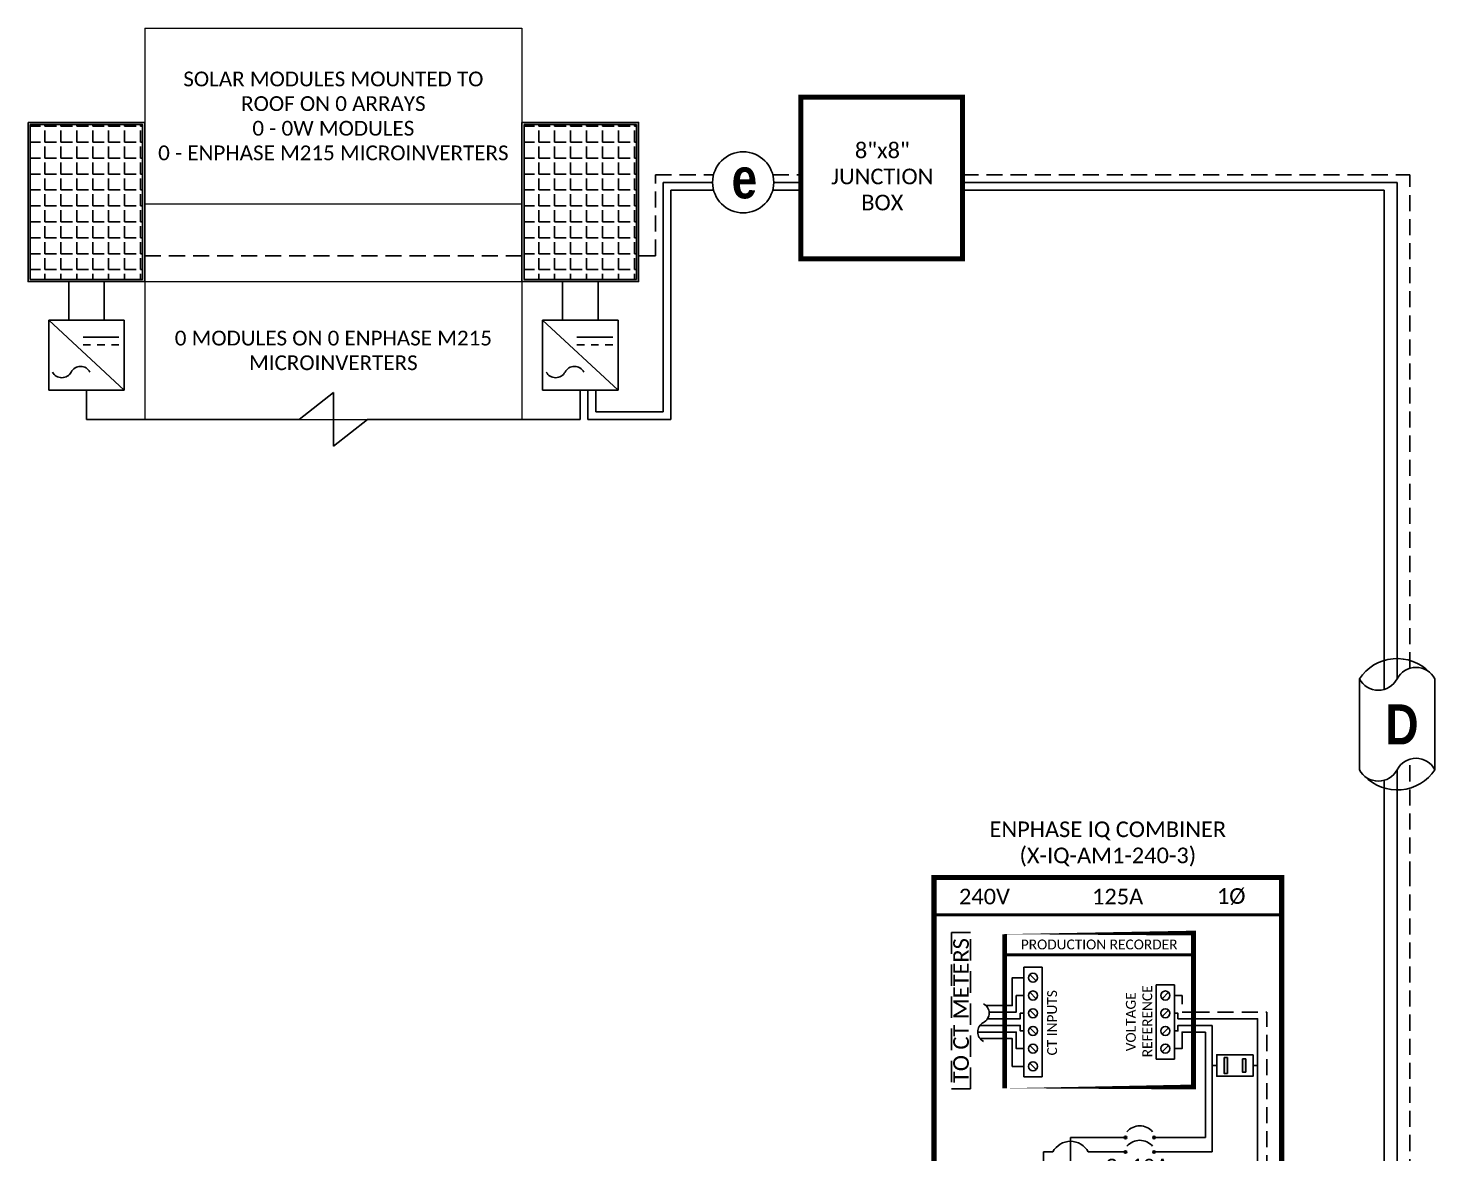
# Model space of a CAD drawing. Header units: feet. Extents: x 21749 to 22288, y 16038 to 16564.
# Drawn here: x 21957.7 to 22286.5, y 16300.7 to 16563.8 of the extents above; entities that cross this region are included whole.
import ezdxf

# ---------------------------------------------------------------- set-up
doc = ezdxf.new("R2010")
doc.units = ezdxf.units.FT
doc.header["$MEASUREMENT"] = 0
doc.linetypes.add('DASHED', pattern=[0.75, 0.5, -0.25])
doc.linetypes.add('HIDDEN', pattern=[0.375, 0.25, -0.125])
for name, color, linetype in [('E - MODULE', 7, 'Continuous'), ('ONE LINE BLOCKS', 7, 'Continuous'), ('TABLES', 7, 'Continuous'), ('TEXT', 7, 'Continuous'), ('Z - TITLEBLOCK TXT', 7, 'Continuous')]:
    doc.layers.add(name, color=color, linetype=linetype)
doc.styles.add('ONE LINE TXT', font='techb___.ttf')
doc.styles.get("Standard").update_dxf_attribs({"font": 'calibri.ttf'})

# ---------------------------------------------------------------- blocks, each defined once
blk = doc.blocks.new('*T25')
at = {"layer": 'Defpoints', "color": 8, "linetype": 'ByBlock', "lineweight": 0, "transparency": 16777216}
for p, q in [((0, 0), (88.16386767174117, 0)), ((0, 0), (0, -91.46009300948572)), ((88.16386767174117, 0), (88.16386767174117, -91.46009300948572)), ((0, -41.07609801768922), (88.16386767174117, -41.07609801768922)), ((0, -59.23865719003152), (88.16386767174117, -59.23865719003152)), ((0, -91.46009300948572), (88.16386767174117, -91.46009300948572))]:
    blk.add_line(p, q, dxfattribs=at)
at = {"color": 0, "linetype": 'Continuous', "transparency": 16777216, "char_height": 3.454398339822651, "width": 80.03587157804189, "attachment_point": 5}
for s, insert in [('{\\fCalibri|b0|i0|c0;SOLAR MODULES MOUNTED TO ROOF ON 0 ARRAYS^J0 - 0W MODULES^J0 - ENPHASE M215 MICROINVERTERS', (44.08193383587059, -20.53804900884643)), ('{\\fCalibri|b0|i0|c0;', (44.08193383587059, -50.15737760386401)), ('{\\fCalibri|b0|i0|c0;0 MODULES ON 0 ENPHASE M215 MICROINVERTERS', (44.08193383587059, -75.34937509975862))]:
    blk.add_mtext(s, dxfattribs=dict(at, insert=insert))
blk = doc.blocks.new('8x8box')
at = {"lineweight": 50, "const_width": 1.185332763664635}
blk.add_lwpolyline([(37.78118564276792, 0), (0, 0), (0, 37.78118564293254), (37.78118564276792, 37.78118564293254)], close=True, dxfattribs=at)
at = {"color": 1, "insert": (19.03384073957204, 19.25851695775782), "char_height": 3.65759824216516, "attachment_point": 5}
blk.add_mtext_dynamic_manual_height_columns('8"x8"  JUNCTION BOX ', width=0.4766917546635341, gutter_width=7.170123602891181, heights=[0], dxfattribs=at)
blk = doc.blocks.new('ENPHASE COMBINER 1 CKT')
h = blk.add_hatch(color=1)
h.dxf.hatch_style = 1
h.paths.add_polyline_path([(80.12294439614925, 122.7809339345404), (80.89259607750864, 122.7809339345404), (80.89259607750864, 119.7035364200055), (80.12294439614925, 119.7035364200055)])
h.paths.add_polyline_path([(75.8433378523041, 123.1046861636132), (76.6129895336635, 123.1046861636132), (76.6129895336635, 119.3747755325967), (75.8433378523041, 119.3747755325967)])
at = {"layer": 'ONE LINE BLOCKS', "linetype": 'Continuous'}
h = blk.add_hatch(color=1, dxfattribs=at)
h.dxf.hatch_style = 1
edge = h.paths.add_edge_path()
edge.add_arc((52.79751627004589, 104.4065648462492), 0.2909504558996183, 0, 360)
h = blk.add_hatch(color=1, dxfattribs=at)
h.dxf.hatch_style = 1
edge = h.paths.add_edge_path()
edge.add_arc((59.47412558006181, 104.4065648462492), 0.2909504558996183, 0, 360)
h = blk.add_hatch(color=1, dxfattribs=at)
h.dxf.hatch_style = 1
edge = h.paths.add_edge_path()
edge.add_arc((52.79751627004589, 101.0276179600842), 0.2909504558996183, 0, 360)
h = blk.add_hatch(color=1, dxfattribs=at)
h.dxf.hatch_style = 1
edge = h.paths.add_edge_path()
edge.add_arc((59.47412558006181, 101.0276179600842), 0.2909504558996183, 0, 360)
h = blk.add_hatch(color=1, dxfattribs=at)
h.dxf.hatch_style = 1
edge = h.paths.add_edge_path()
edge.add_arc((52.79751627033693, 46.16529308230383), 0.2909504558996183, 0, 360)
h = blk.add_hatch(color=1, dxfattribs=at)
h.dxf.hatch_style = 1
edge = h.paths.add_edge_path()
edge.add_arc((59.4741255803383, 46.16529308230383), 0.2909504558996183, 0, 360)
h = blk.add_hatch(color=1, dxfattribs=at)
h.dxf.hatch_style = 1
edge = h.paths.add_edge_path()
edge.add_arc((52.79751627033693, 42.78634619613877), 0.2909504558996183, 0, 360)
h = blk.add_hatch(color=1, dxfattribs=at)
h.dxf.hatch_style = 1
edge = h.paths.add_edge_path()
edge.add_arc((59.4741255803383, 42.78634619613877), 0.2909504558996183, 0, 360)
at = {"color": 7, "linetype": 'Continuous'}
for p, q in [((113.2877252991457, 165.1621127721846), (113.2877252994513, 46.16529308223835)), ((39.94475083751604, 104.4065648463147), (39.94475083751604, 89.84624690518831)), ((39.94475083723955, 89.84624690495548), (39.94475083738507, 104.4065648459509)), ((48.60108009217947, 104.4065648462492), (39.94475083723955, 104.4065648462492)), ((39.94475083723955, 104.4065648462492), (39.94475083723955, 89.84624690512283)), ((48.60108009245596, 89.84624690502096), (39.94475083751604, 89.84624690502096)), ((39.94475083751604, 89.84624690502096), (39.94475083751604, 75.28592896389455)), ((39.94475083751604, 89.84624690518831), (39.94475083751604, 89.84624690502096)), ((39.94475083723955, 89.84624690512283), (39.94475083723955, 89.84624690495548)), ((48.60108009245596, 75.28592896389455), (39.94475083751604, 75.28592896389455)), ((39.94475083751604, 75.28592896389455), (39.94475083751604, 60.72561102276813)), ((48.60108009245596, 60.72561102276813), (39.94475083751604, 60.72561102276813)), ((39.94475083751604, 60.72561102276813), (39.94475083751604, 46.16529308164172)), ((29.53408595873043, 46.16529308164172), (1.335770017059986, 46.16529308164172)), ((1.335770017059986, 46.16529308164172), (1.335770017089089, 8.999999999992724)), ((48.60108009245596, 46.16529308164172), (37.77298121034983, 46.16529308164172)), ((113.2877252994513, 46.16529308234021), (63.67056175821926, 46.16529308230383)), ((1.335770017089089, 8.999999999992724), (0, 8.999999999992724))]:
    blk.add_line(p, q, dxfattribs=at)
at = {"color": 10, "linetype": 'Continuous'}
for p, q in [((116.2877252991889, 165.1621127721846), (116.2877252994367, 42.78634619616059)), ((71.50443647209613, 118.7194143753732), (71.50443647209613, 129.0722025027208)), ((73.05310102897056, 101.0276179600878), (73.05310102897056, 130.6208670596025)), ((33.65353358458378, 86.4673000188559), (33.65353358458378, 101.0276179599823)), ((35.82530321166269, 101.0276179601497), (33.65353358458378, 101.0276179601497)), ((33.65353358445282, 101.0276179601497), (33.6535335843073, 86.46730001879041)), ((33.6535335843073, 86.46730001895776), (33.6535335843073, 101.0276179600842)), ((44.0641984630056, 101.0276179600842), (48.60108009217947, 101.0276179600842)), ((63.67056175794278, 101.0276179600842), (73.05310102897056, 101.0276179600878)), ((33.65353358458378, 71.90698207772948), (33.65353358458378, 86.4673000188559)), ((35.82530321166269, 86.4673000188559), (33.65353358458378, 86.4673000188559)), ((44.06419846328208, 86.4673000188559), (48.60108009245596, 86.4673000188559)), ((33.65353358458378, 57.34666413660307), (33.65353358458378, 71.90698207772948)), ((35.82530321166269, 71.90698207772948), (33.65353358458378, 71.90698207772948)), ((44.06419846328208, 71.90698207772948), (48.60108009245596, 71.90698207772948)), ((33.65353358458378, 42.78634619547665), (33.65353358458378, 57.34666413660307)), ((35.82530321166269, 57.34666413660307), (33.65353358458378, 57.34666413660307)), ((44.06419846328208, 57.34666413660307), (48.60108009245596, 57.34666413660307)), ((33.65353358458378, 42.78634619547665), (4.62992126334575, 42.78634619547665)), ((4.62992126334575, 5.999999999992724), (4.62992126334575, 42.78634619547665)), ((33.65353358458378, 42.78634619547665), (48.60108009245596, 42.78634619547665)), ((116.2877252994367, 42.78634619616059), (63.67056175821926, 42.78634619613877)), ((0, 5.999999999992724), (4.62992126334575, 5.999999999992724))]:
    blk.add_line(p, q, dxfattribs=at)
at = {"linetype": 'Continuous'}
for p, q in [((71.50443647209613, 104.4065648462492), (71.50443647209613, 129.0722025027208)), ((73.05310102897056, 121.2389651663834), (74.10974733570765, 121.2389651663834)), ((63.67056175794278, 104.4065648462492), (71.50443647209613, 104.4065648462492))]:
    blk.add_line(p, q, dxfattribs=at)
at = {"color": 253, "linetype": 'Continuous'}
for p, q in [((82.62618659410509, 121.2389651663834), (83.68283290084219, 121.2389651663834)), ((83.68283290111867, 14.70725924326689), (80.31544179387856, 14.70725924326689)), ((83.68283290113322, 2.999999999992724), (83.68283290113322, 14.63579237795057)), ((0, 2.999999999992724), (83.68283290113322, 2.999999999992724))]:
    blk.add_line(p, q, dxfattribs=at)
at = {"linetype": 'Continuous', "flags": 128}
for points in [[(29.00265750427207, 141.7425102627312), (26.32576006944873, 141.7425102627312), (26.32576006944873, 135.2668607309024), (20.16974067485717, 135.2668607309024)], [(29.00265750418475, 137.6035858927571), (27.26779325721145, 137.6035858927571), (27.26779325721145, 133.7181961738534), (20.9075920752075, 133.7181961738534)], [(29.0026575041411, 133.4646615231541), (28.20982644497417, 133.4646615231541), (28.20982644497417, 132.1695316168043), (20.54011548825656, 132.1695316168043)], [(29.00265750405379, 125.1868127834896), (27.26779325721145, 125.1868127834896), (27.26779325721145, 129.0722025027208), (18.25272111897357, 129.0722025027208)], [(29.00265750409744, 129.3257371533255), (28.20982644497417, 129.3257371533255), (28.20982644497417, 130.6208670596025), (18.78640186149278, 130.6208670596025)], [(64.27149907180865, 125.1868127834896), (66.00636331865098, 125.1868127834896), (66.00636331865098, 129.0722025027208), (68.70101898282883, 129.0722025027208)], [(71.50443647209613, 129.0722025027208), (68.70101898287248, 129.0722025027208)], [(29.00265750396647, 121.0478884135737), (26.32576006944873, 121.0478884136101), (26.32576006944873, 127.5235379458391), (18.80066217720741, 127.5235379458391)]]:
    blk.add_lwpolyline(points, dxfattribs=at)
at = {"color": 253, "linetype": 'Continuous', "flags": 128}
for points in [[(64.27149907172134, 133.4646615231541), (65.06433013088827, 133.4646615231541), (65.06433013088827, 132.1695316168043), (68.70101898282883, 132.1695316168043)], [(68.70101898287248, 132.1695316168043), (83.68283290084219, 132.1695316168043), (83.68283290115505, 47.65504331287957)], [(80.31544179387856, 36.45962486734788), (83.68283290113322, 36.45962486734788), (83.68283290113322, 39.10274824293447)]]:
    blk.add_lwpolyline(points, dxfattribs=at)
at = {"color": 10, "linetype": 'Continuous', "flags": 128}
for points in [[(64.27149907176499, 129.3257371533255), (65.06433013088827, 129.3257371533255), (65.06433013088827, 130.6208670596025), (68.70101898282883, 130.6208670596025)], [(73.05310102897056, 130.6208670596025), (68.70101898287248, 130.6208670596025)]]:
    blk.add_lwpolyline(points, dxfattribs=at)
at = {"color": 1}
for points in [[(82.62618659410509, 123.7660828801745), (74.10974733570765, 123.7660828801745), (74.10974733570765, 118.7118474525996), (82.62618659410509, 118.7118474525996)], [(75.8433378523041, 123.1046861636132), (76.6129895336635, 123.1046861636132), (76.6129895336635, 119.3747755325967), (75.8433378523041, 119.3747755325967)], [(80.12294439614925, 122.7809339345404), (80.89259607750864, 122.7809339345404), (80.89259607750864, 119.7035364200055), (80.12294439614925, 119.7035364200055)]]:
    blk.add_lwpolyline(points, close=True, dxfattribs=at)
at = {"linetype": 'Continuous'}
for centre, start, end in [((18.43041443452239, 133.4880651943386), 297.6639225845164, 62.33607741548364), ((20.74054928311671, 129.0811667037706), 117.6639225845164, 242.3360774154836)]:
    blk.add_arc(centre, 2.487844314100782, start, end, dxfattribs=at)
at = {"color": 10, "linetype": 'Continuous'}
for centre in [(39.94475083751604, 98.86816737634945), (39.94475083751604, 84.30784943506296), (39.94475083751604, 69.74753149393655), (39.94475083751604, 55.18721355281014)]:
    blk.add_arc(centre, 4.651137018526943, 27.66392258451638, 152.3360774154836, dxfattribs=at)
at = {"color": 7, "linetype": 'Continuous'}
blk.add_arc((33.65353358458378, 44.00584249801614), 4.651137018526943, 27.66392258451638, 152.3360774154836, dxfattribs=at)
at = {"color": 253, "linetype": 'Continuous'}
blk.add_arc((87.26098080090014, 43.37889577788155), 5.575713419222151, 129.9215498685239, 230.0784501314761, dxfattribs=at)
at = {"layer": 'E - MODULE', "color": 10, "linetype": 'DASHED', "ltscale": 10}
for points in [[(16.53566520762979, 115.7593352005133), (16.53566520762979, 152.358845447925), (12.0960820659966, 152.358845447925), (12.0960820659966, 115.7593352005133)], [(71.71861526661087, 39.69672696405178), (71.71861526661087, 92.93586613677326), (76.90218559280038, 92.93586613677326), (76.90218559280038, 39.69672696405178)]]:
    blk.add_lwpolyline(points, close=True, dxfattribs=at)
at = {"layer": 'ONE LINE BLOCKS', "lineweight": 50}
for p, q in [((8.036370043104398, 156.4590646480065), (89.28772529914568, 156.4590646480065)), ((24.57313759301906, 147.0860507033285), (68.70101898285793, 147.0860507033722))]:
    blk.add_line(p, q, dxfattribs=at)
for points, const_width in [([(8.036370043409988, 6.005810639115225), (8.036370043104398, 165.1621127732869), (89.28772529914568, 165.1621127732869), (89.28772529945127, 6.005810639115225)], 1.185332763664635), ([(68.70101898288704, 116.2091453192625), (68.70101898285793, 152.1987752751666), (24.5731375930045, 152.198775275232), (24.57313759304816, 116.2091453193279)], 1.127694050973034)]:
    blk.add_lwpolyline(points, close=True, dxfattribs=dict(at, const_width=const_width))
at = {"layer": 'TEXT', "color": 92, "linetype": 'HIDDEN', "ltscale": 15}
for p, q in [((119.2877252994513, 3.856257535517216e-10), (119.2877252991498, 165.1621127721846)), ((14.30860661939369, 18.98554557104217), (40.9861538932746, 18.98554557104944)), ((40.9861538932746, 0), (40.9861538932746, 18.98554557104217)), ((22.14187300650519, 14.63507244607899), (14.30860661939369, 14.63507244607899)), ((22.14187300650519, 0), (22.14187300650519, 14.63507244607899)), ((0, 0), (22.14187300650519, 0)), ((40.9861538932746, 0), (119.2877252994513, 0))]:
    blk.add_line(p, q, dxfattribs=at)
at = {"layer": 'TEXT', "color": 92, "linetype": 'HIDDEN', "ltscale": 15, "flags": 128}
for points in [[(64.27149907180865, 137.603585892859), (66.00636331865098, 137.603585892859), (66.00636331865098, 133.7181961736278), (68.70101898282883, 133.7181961736278)], [(68.70101898287248, 133.7181961736278), (85.85797500908666, 133.7181961736205), (85.85797500939952, 47.65504331286502)], [(85.85797500939225, 39.10274824291264), (85.85797500936314, 8.518736889353022), (45.33662701808498, 8.518736889353022), (45.33662701808498, 23.33601869584527), (14.30860661939369, 23.33601869584527)]]:
    blk.add_lwpolyline(points, dxfattribs=at)
at = {"layer": 'TEXT', "color": 92, "flags": 128}
for points in [[(17.40091172550456, 38.50128036672686), (17.39694133991725, 34.99799509015429)], [(15.05590299883625, 34.99799509015429), (19.73797968117287, 34.99799509015429)], [(18.92656458439888, 34.1305662598752), (15.86731809552293, 34.1305662598752)], [(18.11514948771219, 33.26313742927596), (16.67873319223872, 33.26313742927596)]]:
    blk.add_lwpolyline(points, dxfattribs=at)
at = {"layer": 'TEXT', "color": 92, "linetype": 'HIDDEN', "ltscale": 15}
blk.add_arc((89.43612290913006, 43.37889577788155), 5.575713419222151, 129.9215498685239, 230.0784501314761, dxfattribs=at)
at = {"layer": 'Z - TITLEBLOCK TXT', "color": 1, "linetype": 'Continuous'}
for p, q in [((33.32065006873745, 144.212610057235), (29.00265750431572, 144.2126100569876)), ((29.00265750431572, 144.2126100569876), (29.00265750393737, 118.5777886193537)), ((33.32065006843186, 118.5777886191281), (33.32065006873745, 144.212610057235)), ((59.95350650716864, 140.0736856874064), (64.27149907159037, 140.073685687159)), ((59.95350650738692, 122.7167129889567), (59.95350650716864, 140.0736856874064)), ((64.27149907159037, 140.073685687159), (64.27149907188141, 122.7167129891823)), ((64.27149907188141, 122.7167129891823), (59.95350650738692, 122.7167129889567)), ((29.00265750393737, 118.5777886193537), (33.32065006843186, 118.5777886191281)), ((9.769912763993489, 12.03872087958734), (9.769912763993489, 38.98378963707364)), ((9.769912763993489, 38.98378963707364), (14.30860661939369, 38.98378963707364)), ((14.30860661939369, 38.98378963707364), (14.30860661939369, 12.03872087958734)), ((75.77674793859478, 12.110907676848), (75.77674793859478, 39.05597643359215)), ((75.77674793859478, 39.05597643359215), (80.31544179387856, 39.05597643359215)), ((80.31544179387856, 39.05597643359215), (80.31544179387856, 12.110907676848)), ((14.30860661939369, 12.03872087958734), (9.769912763993489, 12.03872087958734)), ((80.31544179387856, 12.110907676848), (75.77674793859478, 12.110907676848))]:
    blk.add_line(p, q, dxfattribs=at)
at = {"layer": 'Z - TITLEBLOCK TXT', "color": 4, "linetype": 'Continuous'}
for p, q in [((31.90943707322003, 140.9947269759869), (30.41387049955665, 142.4902935494756)), ((31.90943707322003, 136.8558026061219), (30.41387049955665, 138.3513691796106)), ((61.3647195026424, 136.8558026061219), (62.86028607630578, 138.3513691796106)), ((31.90943707310362, 132.7168782362787), (30.41387049960031, 134.2124448097893)), ((61.36471950275882, 132.7168782362787), (62.86028607626213, 134.2124448097893)), ((31.90943707314727, 128.5779538664501), (30.41387049961486, 130.0735204402008)), ((61.36471950271516, 128.5779538664501), (62.86028607624758, 130.0735204402008)), ((31.90943707319093, 124.4390294966288), (30.41387049949844, 125.9345960703577)), ((61.36471950267151, 124.4390294966288), (62.86028607636399, 125.9345960703577)), ((31.90943707319093, 120.3001051267493), (30.41387049949844, 121.7956717004781)), ((12.82526368752588, 37.17344206615235), (11.25325569603592, 35.60143407451687)), ((78.83209886209806, 37.245628863413), (77.26009087063721, 35.67362087177753)), ((78.83209886201075, 32.89515573852987), (77.2600908705499, 31.32314774689439)), ((12.82526368752588, 32.82296894134925), (11.25325569603592, 31.25096094988112)), ((12.82526368752588, 28.47249581638607), (11.25325569603592, 26.90048782491067)), ((78.83209886201075, 28.54468261355942), (77.2600908705499, 26.97267462209129)), ((12.82526368752588, 24.12202269174304), (11.25325569603592, 22.55001470027491)), ((78.83209886201075, 24.19420948875631), (77.2600908705499, 22.62220149712084)), ((12.82526368752588, 19.77154956677987), (11.25325569603592, 18.19954157530447)), ((78.83209886201075, 19.84373636379314), (77.2600908705499, 18.27172837248509)), ((12.82526368752588, 15.42107644214411), (11.25325569603592, 13.84906845050864)), ((78.83209886201075, 15.49326323899004), (77.2600908705499, 13.92125524752191))]:
    blk.add_line(p, q, dxfattribs=at)
at = {"layer": 'Z - TITLEBLOCK TXT', "color": 1, "linetype": 'Continuous', "flags": 128}
for points in [[(48.60108009217947, 104.4065648462492), (52.79751627004589, 104.4065648462492)], [(48.60108009217947, 104.4065648462492), (52.79751627004589, 104.4065648462492)], [(59.47412558006181, 104.4065648462492), (63.67056175794278, 104.4065648462492)], [(48.60108009217947, 101.0276179600842), (52.79751627004589, 101.0276179600842)], [(48.60108009217947, 101.0276179600842), (52.79751627004589, 101.0276179600842)], [(59.47412558006181, 101.0276179600842), (63.67056175794278, 101.0276179600842)], [(48.60108009245596, 46.16529308230383), (52.79751627033693, 46.16529308230383)], [(48.60108009245596, 46.16529308230383), (52.79751627033693, 46.16529308230383)], [(59.4741255803383, 46.16529308230383), (63.67056175821926, 46.16529308230383)], [(48.60108009245596, 42.78634619613877), (52.79751627033693, 42.78634619613877)], [(48.60108009245596, 42.78634619613877), (52.79751627033693, 42.78634619613877)], [(59.4741255803383, 42.78634619613877), (63.67056175821926, 42.78634619613877)]]:
    blk.add_lwpolyline(points, dxfattribs=at)
at = {"layer": 'Z - TITLEBLOCK TXT', "color": 4, "linetype": 'Continuous'}
for centre, radius in [((31.16165378649021, 141.7425102626221), 1.05752526602515), ((31.16165378649021, 137.6035858927571), 1.05752526602515), ((62.11250278937223, 137.6035858927571), 1.05752526602515), ((31.16165378634469, 133.4646615231541), 1.05752526602515), ((62.11250278951775, 133.4646615231541), 1.05752526602515), ((31.16165378638834, 129.3257371533255), 1.05752526602515), ((62.11250278947409, 129.3257371533255), 1.05752526602515), ((31.161653786432, 125.1868127835041), 1.05752526602515), ((62.11250278943044, 125.1868127835041), 1.05752526602515), ((31.161653786432, 121.0478884136246), 1.05752526602515), ((12.0392596917809, 36.38743807058199), 1.111577510887078), ((78.04609486626578, 36.45962486734788), 1.111577510887078), ((12.0392596917809, 32.03696494561154), 1.111577510887078), ((78.04609486620757, 32.10915174246475), 1.111577510887078), ((12.0392596917809, 27.68649182080844), 1.111577510887078), ((78.04609486620757, 27.75867861782899), 1.111577510887078), ((12.0392596917809, 23.33601869584527), 1.111577510887078), ((78.04609486620757, 23.40820549285854), 1.111577510887078), ((12.0392596917809, 18.98554557104217), 1.111577510887078), ((78.04609486620757, 19.05773236822279), 1.111577510887078), ((12.0392596917809, 14.63507244607899), 1.111577510887078), ((78.04609486620757, 14.70725924325234), 1.111577510887078)]:
    blk.add_circle(centre, radius, dxfattribs=at)
at = {"layer": 'Z - TITLEBLOCK TXT', "color": 1, "linetype": 'Continuous'}
for centre in [(52.79751627004589, 104.4065648462492), (59.47412558006181, 104.4065648462492), (52.79751627004589, 101.0276179600842), (59.47412558006181, 101.0276179600842), (52.79751627033693, 46.16529308230383), (59.4741255803383, 46.16529308230383), (52.79751627033693, 42.78634619613877), (59.4741255803383, 42.78634619613877)]:
    blk.add_circle(centre, 0.2909504558996183, dxfattribs=at)
for centre in [(56.13582092506113, 103.2130767239723), (56.13582092506113, 99.83412983780727), (56.13582092533761, 44.97180496001965), (56.13582092533761, 41.59285807385459)]:
    blk.add_arc(centre, 3.932007672516098, 40.33920141256161, 139.6607985874384, dxfattribs=at)
at = {"color": 1, "char_height": 3.65759824216516, "attachment_point": 5}
for s, width, insert, rotation in [('TO CT METERS', 50.82710468216652, (14.36856418893149, 134.0678060713617), 90.00000000000003), ('CT METERS', 34.0747479314325, (74.31659243967442, 66.31629655041615), 90)]:
    blk.add_mtext_dynamic_manual_height_columns(s, width=width, gutter_width=7.170123602891181, heights=[0], dxfattribs=dict(at, insert=insert, rotation=rotation))
at = {"layer": 'TABLES', "color": 1, "linetype": 'Continuous'}
for s, p in [('2p10A', (48.10475410314393, 95.79182649393624)), ('2pm1A', (48.10475410343497, 37.55055472998356))]:
    blk.add_text(s, height=3.657598242165161, dxfattribs=at).set_placement(p)
at = {"layer": 'TABLES', "color": 4, "linetype": 'Continuous'}
blk.add_text('ISOLATED NEUTRAL', height=1.874334766554741, rotation=90, dxfattribs=at).set_placement((75.12021464415011, 12.4717557680051))
at = {"layer": 'TEXT', "color": 1}
blk.add_text('CT INPUTS ', height=2.304286892564051, rotation=90, dxfattribs=at).set_placement((36.78748457389884, 123.5936897276042))
at = {"layer": 'TEXT', "color": 1, "attachment_point": 5}
for s, width, gutter_width, insert, char_height in [('ENPHASE IQ COMBINER\\P(X-IQ-AM1-240-3)', 82.89894659986845, 7.170123602891181, (48.66204767112504, 173.008182375117), 3.65759824216516), ('240V', 0.1480620958035672, 0.75, (19.82731099474768, 160.7152042070811), 3.65759824216516), ('125A', 0.1480620958035672, 0.75, (50.95377607138653, 160.7152042070811), 3.65759824216516), ('1Ø', 0.1480620958035672, 0.75, (77.4967843475024, 160.7152042070811), 3.65759824216516), ('PRODUCTION RECORDER', 50.82710468216652, 7.170123602891181, (46.6370782879676, 149.5215282520294), 2.304286892564051)]:
    blk.add_mtext_dynamic_manual_height_columns(s, width=width, gutter_width=gutter_width, heights=[0], dxfattribs=dict(at, insert=insert, char_height=char_height))
at = {"layer": 'TEXT', "color": 1, "insert": (59.0625656159682, 130.2272184328467), "char_height": 2.304286892564051, "width": 2.36100780068864, "attachment_point": 7, "rotation": 90.00000000000001}
blk.add_mtext('\\pi-5.6544;VOLTAGE\\P\\pi-7.0609;REFERENCE', dxfattribs=at)

msp = doc.modelspace()

# ---------------------------------------------------------------- hatches: boundary and pattern name
at = {"linetype": 'Continuous'}
h = msp.add_hatch(dxfattribs=at)
h.set_pattern_fill('ANGLE', color=256, scale=13.54666015616726)
h.set_pattern_definition([(0, (22021.24989119986, 4522.942983406512), (0, 3.725331542945997), [2.709332031233452, -1.015999511712544]), (90, (22021.24989119986, 4522.942983406512), (-3.725331542945997, 2.281107674915743e-16), [2.709332031233452, -1.015999511712544])])
h.paths.add_polyline_path([(21958.23851133602, 16541.24030210992), (21958.23851133602, 16505.05733998482), (21984.47642231863, 16505.05733998482), (21984.47642231863, 16541.24030210992)])
h = msp.add_hatch(dxfattribs=at)
h.set_pattern_fill('ANGLE', color=256, scale=13.54666015616726)
h.set_pattern_definition([(0, (22136.66975197257, 4522.942983406512), (0, 3.725331542945997), [2.709332031233452, -1.015999511712544]), (90, (22136.66975197257, 4522.942983406512), (-3.725331542945997, 2.281107674915743e-16), [2.709332031233452, -1.015999511712544])])
h.paths.add_polyline_path([(22073.65837210882, 16541.24030210992), (22073.65837210882, 16505.05733998482), (22099.89628309143, 16505.05733998482), (22099.89628309143, 16541.24030210992)])

# ---------------------------------------------------------------- linework, layer by layer
at = {"color": 92, "linetype": 'HIDDEN', "ltscale": 15}
for p, q in [((22104.37659484487, 16510.59706696371), (22104.37659484487, 16529.53530093852)), ((22104.37659484487, 16529.53530093852), (22117.93979620148, 16529.53530093852)), ((22131.75737575931, 16529.53530093852), (22138.33868154485, 16529.53530093852)), ((22176.11986718761, 16529.53530093853), (22280.70212236269, 16529.53530093851)), ((22280.70212236269, 16414.15454363649), (22280.70212236269, 16529.53530093852)), ((22104.37659484487, 16510.59706696371), (22100.40532415054, 16510.59706696371))]:
    msp.add_line(p, q, dxfattribs=at)
at = {"color": 10, "linetype": 'Continuous'}
for p, q in [((22106.17871929571, 16474.12898755707), (22106.17871929571, 16527.733176488)), ((22106.17871929571, 16527.733176488), (22117.7086259844, 16527.733176488)), ((22131.98854597639, 16527.733176488), (22138.33868154485, 16527.733176488)), ((22176.11986718761, 16527.73317648799), (22277.70212236269, 16527.733176488)), ((22090.38157650156, 16474.12898755707), (22106.17871929571, 16474.12898755707)), ((22277.70212236264, 16390.44806577298), (22277.70212236269, 16365.23024906886))]:
    msp.add_line(p, q, dxfattribs=at)
at = {"linetype": 'Continuous'}
for p, q in [((22107.98084374639, 16472.32686310606), (22107.98084374639, 16525.93105203716)), ((22107.98084374639, 16525.93105203716), (22117.93979620156, 16525.93105203716)), ((22131.75737575923, 16525.93105203716), (22138.33868154485, 16525.93105203716)), ((22176.11986718761, 16525.93105203715), (22274.70212236269, 16525.93105203716)), ((21967.2049171305, 16504.5482989257), (21967.2049171305, 16495.53772928331)), ((21975.51001652416, 16504.5482989257), (21975.51001652416, 16495.53772928331)), ((22082.62477790321, 16504.5482989257), (22082.62477790321, 16495.53772928331)), ((22090.92987729687, 16504.5482989257), (22090.92987729687, 16495.53772928331)), ((21962.53483709813, 16495.53772928331), (21980.18009655661, 16495.53772928331)), ((21962.53483709813, 16495.53772928331), (21980.18009655661, 16479.14572991118)), ((21962.53483709813, 16479.14572991118), (21962.53483709813, 16495.53772928331)), ((21980.18009655661, 16495.53772928331), (21980.18009655661, 16479.14572991118)), ((22077.95469787085, 16495.53772928331), (22095.59995732932, 16495.53772928331)), ((22077.95469787085, 16479.14572991118), (22077.95469787085, 16495.53772928331)), ((22077.95469787085, 16495.53772928331), (22095.59995732932, 16479.14572991118)), ((22095.59995732932, 16495.53772928331), (22095.59995732932, 16479.14572991118)), ((21980.18009655661, 16479.14572991118), (21962.53483709813, 16479.14572991118)), ((22095.59995732932, 16479.14572991118), (22077.95469787085, 16479.14572991118)), ((22088.57945205072, 16472.32686310606), (22107.98084374639, 16472.32686310606))]:
    msp.add_line(p, q, dxfattribs=at)
at = {"color": 7}
msp.add_line((22274.70212236269, 16409.22952885136), (22274.70212236269, 16525.93105203716), dxfattribs=at)
at = {"color": 10}
msp.add_line((22277.70212236269, 16411.69203624393), (22277.70212236269, 16527.733176488), dxfattribs=at)
at = {"color": 7, "linetype": 'Continuous'}
for p, q in [((21978.95787393543, 16491.54454351306), (21970.56387834307, 16491.54454351306)), ((21972.31785273351, 16489.72919392513), (21970.56387834307, 16489.72919392513)), ((21975.63786333455, 16489.72919392513), (21973.88388894411, 16489.72919392513)), ((21978.95787393543, 16489.72919392513), (21977.20389954506, 16489.72919392513)), ((22094.37773470822, 16491.54454351322), (22085.98373911579, 16491.54454351322)), ((22087.73771350631, 16489.72919392513), (22085.98373911579, 16489.72919392513)), ((22091.05772410727, 16489.72919392513), (22089.3037497169, 16489.72919392513)), ((22094.37773470822, 16489.72919392513), (22092.62376031778, 16489.72919392513)), ((22021.111202141, 16472.32686310606), (22029.06739721372, 16478.59103405499)), ((22029.06739721372, 16478.59103405499), (22029.06739721372, 16466.06269215762)), ((22029.06739721372, 16466.06269215762), (22037.02359228645, 16472.32686310606)), ((22268.88832538157, 16411.69203624393), (22268.88832538157, 16390.44806577305)), ((22286.51591934382, 16390.44806577305), (22286.51591934382, 16411.69203624393)), ((22274.70212236264, 16387.98555838047), (22274.70212236269, 16365.23024906886))]:
    msp.add_line(p, q, dxfattribs=at)
at = {"linetype": 'Continuous', "flags": 128}
for points in [[(21957.72947027691, 16541.74934316887), (21957.72947027691, 16504.5482989257), (21984.98546337783, 16504.5482989257), (21984.98546337783, 16541.74934316887), (21957.72947027691, 16541.74934316887)], [(22073.14933104962, 16541.74934316887), (22073.14933104962, 16504.5482989257), (22100.40532415054, 16504.5482989257), (22100.40532415054, 16541.74934316887), (22073.14933104962, 16541.74934316887)], [(21971.35746682741, 16479.14572991085), (21971.35746682741, 16472.32686310606)], [(22086.77732760004, 16479.14572991118), (22086.77732760004, 16472.32686310606)], [(22088.57945205072, 16479.14572991118), (22088.57945205072, 16472.32686310606)], [(21971.35746682741, 16472.32686310606), (22021.111202141, 16472.32686310606)], [(22037.02359228645, 16472.32686310606), (22086.77732760004, 16472.32686310606)]]:
    msp.add_lwpolyline(points, dxfattribs=at)
for points in [[(21958.23851133602, 16541.24030210992), (21958.23851133602, 16505.05733998482), (21984.47642231863, 16505.05733998482), (21984.47642231863, 16541.24030210992)], [(22073.65837210882, 16541.24030210992), (22073.65837210882, 16505.05733998482), (22099.89628309143, 16505.05733998482), (22099.89628309143, 16541.24030210992)]]:
    msp.add_lwpolyline(points, close=True, dxfattribs=at)
at = {"color": 92, "linetype": 'HIDDEN', "ltscale": 15, "flags": 128}
msp.add_lwpolyline([(22073.14933104962, 16510.59706696371), (21984.98546337783, 16510.59706696371)], dxfattribs=at)
at = {"color": 10, "linetype": 'Continuous', "flags": 128}
msp.add_lwpolyline([(22090.38157650156, 16479.14572991118), (22090.38157650156, 16474.12898755707)], dxfattribs=at)
at = {"color": 7, "linetype": 'Continuous'}
msp.add_circle((22124.84858598039, 16527.733176488), 7.139959995994927, dxfattribs=at)
at = {"linetype": 'Continuous'}
for centre, radius, start, end in [((21965.59933109531, 16484.55340774766), 2.476319970034579, 207.6639225847129, 332.336077415287), ((21969.98581568209, 16482.25397404619), 2.476319970034579, 27.66392258471289, 152.3360774152871), ((22081.01919186803, 16484.55340774733), 2.476319970034579, 207.6639225847129, 332.336077415287), ((22085.40567645489, 16482.25397404635), 2.476319970034579, 27.66392258471289, 152.3360774152871), ((22282.10902085326, 16409.38190139533), 4.975688628201564, 27.66392258451916, 152.3360774154086), ((22273.29522387212, 16414.00217109251), 4.975688628201564, 207.6639225845191, 332.3360774154085), ((22273.29522387212, 16392.75820062165), 4.975688628201564, 207.6639225845191, 332.3360774154085), ((22282.10902085323, 16388.13793092446), 4.975688628201564, 27.66392258451916, 152.3360774154086)]:
    msp.add_arc(centre, radius, start, end, dxfattribs=at)
at = {"color": 7, "linetype": 'Continuous'}
for centre, start, end in [((22277.70212236268, 16405.84203417265), 43.97323896271239, 146.4264841729534), ((22277.70212236268, 16396.29806784433), 223.9732389627123, 326.4264841729533)]:
    msp.add_arc(centre, 10.57854155630173, start, end, dxfattribs=at)
at = {"layer": 'TEXT', "color": 92, "linetype": 'HIDDEN', "ltscale": 15}
msp.add_line((22280.70212236269, 16365.23024906886), (22280.70212236264, 16392.91057316561), dxfattribs=at)

# ---------------------------------------------------------------- block references
msp.add_blockref('*T25', (21984.98546337783, 16563.78695611573))
at = {"color": 7}
for name, p in [('8x8box', (22138.33868154485, 16509.84094207587)), ('ENPHASE COMBINER 1 CKT', (22161.41439706355, 16200.06813629667))]:
    msp.add_blockref(name, p, dxfattribs=at)

# ---------------------------------------------------------------- texts
at = {"color": 1, "linetype": 'Continuous', "attachment_point": 1, "style": 'ONE LINE TXT'}
for s, insert, char_height in [('{\\W1;\\C256;e}', (22122.13935958409, 16533.39244188951), 9.383282676953176), ('{\\W1;\\C256;D}', (22274.95218575129, 16405.73199174817), 9.383282677011772)]:
    msp.add_mtext_dynamic_manual_height_columns(s, width=0.138532783265864, gutter_width=2.131672445536665, heights=[0], dxfattribs=dict(at, insert=insert, char_height=char_height))

doc.saveas('drawing.dxf')
